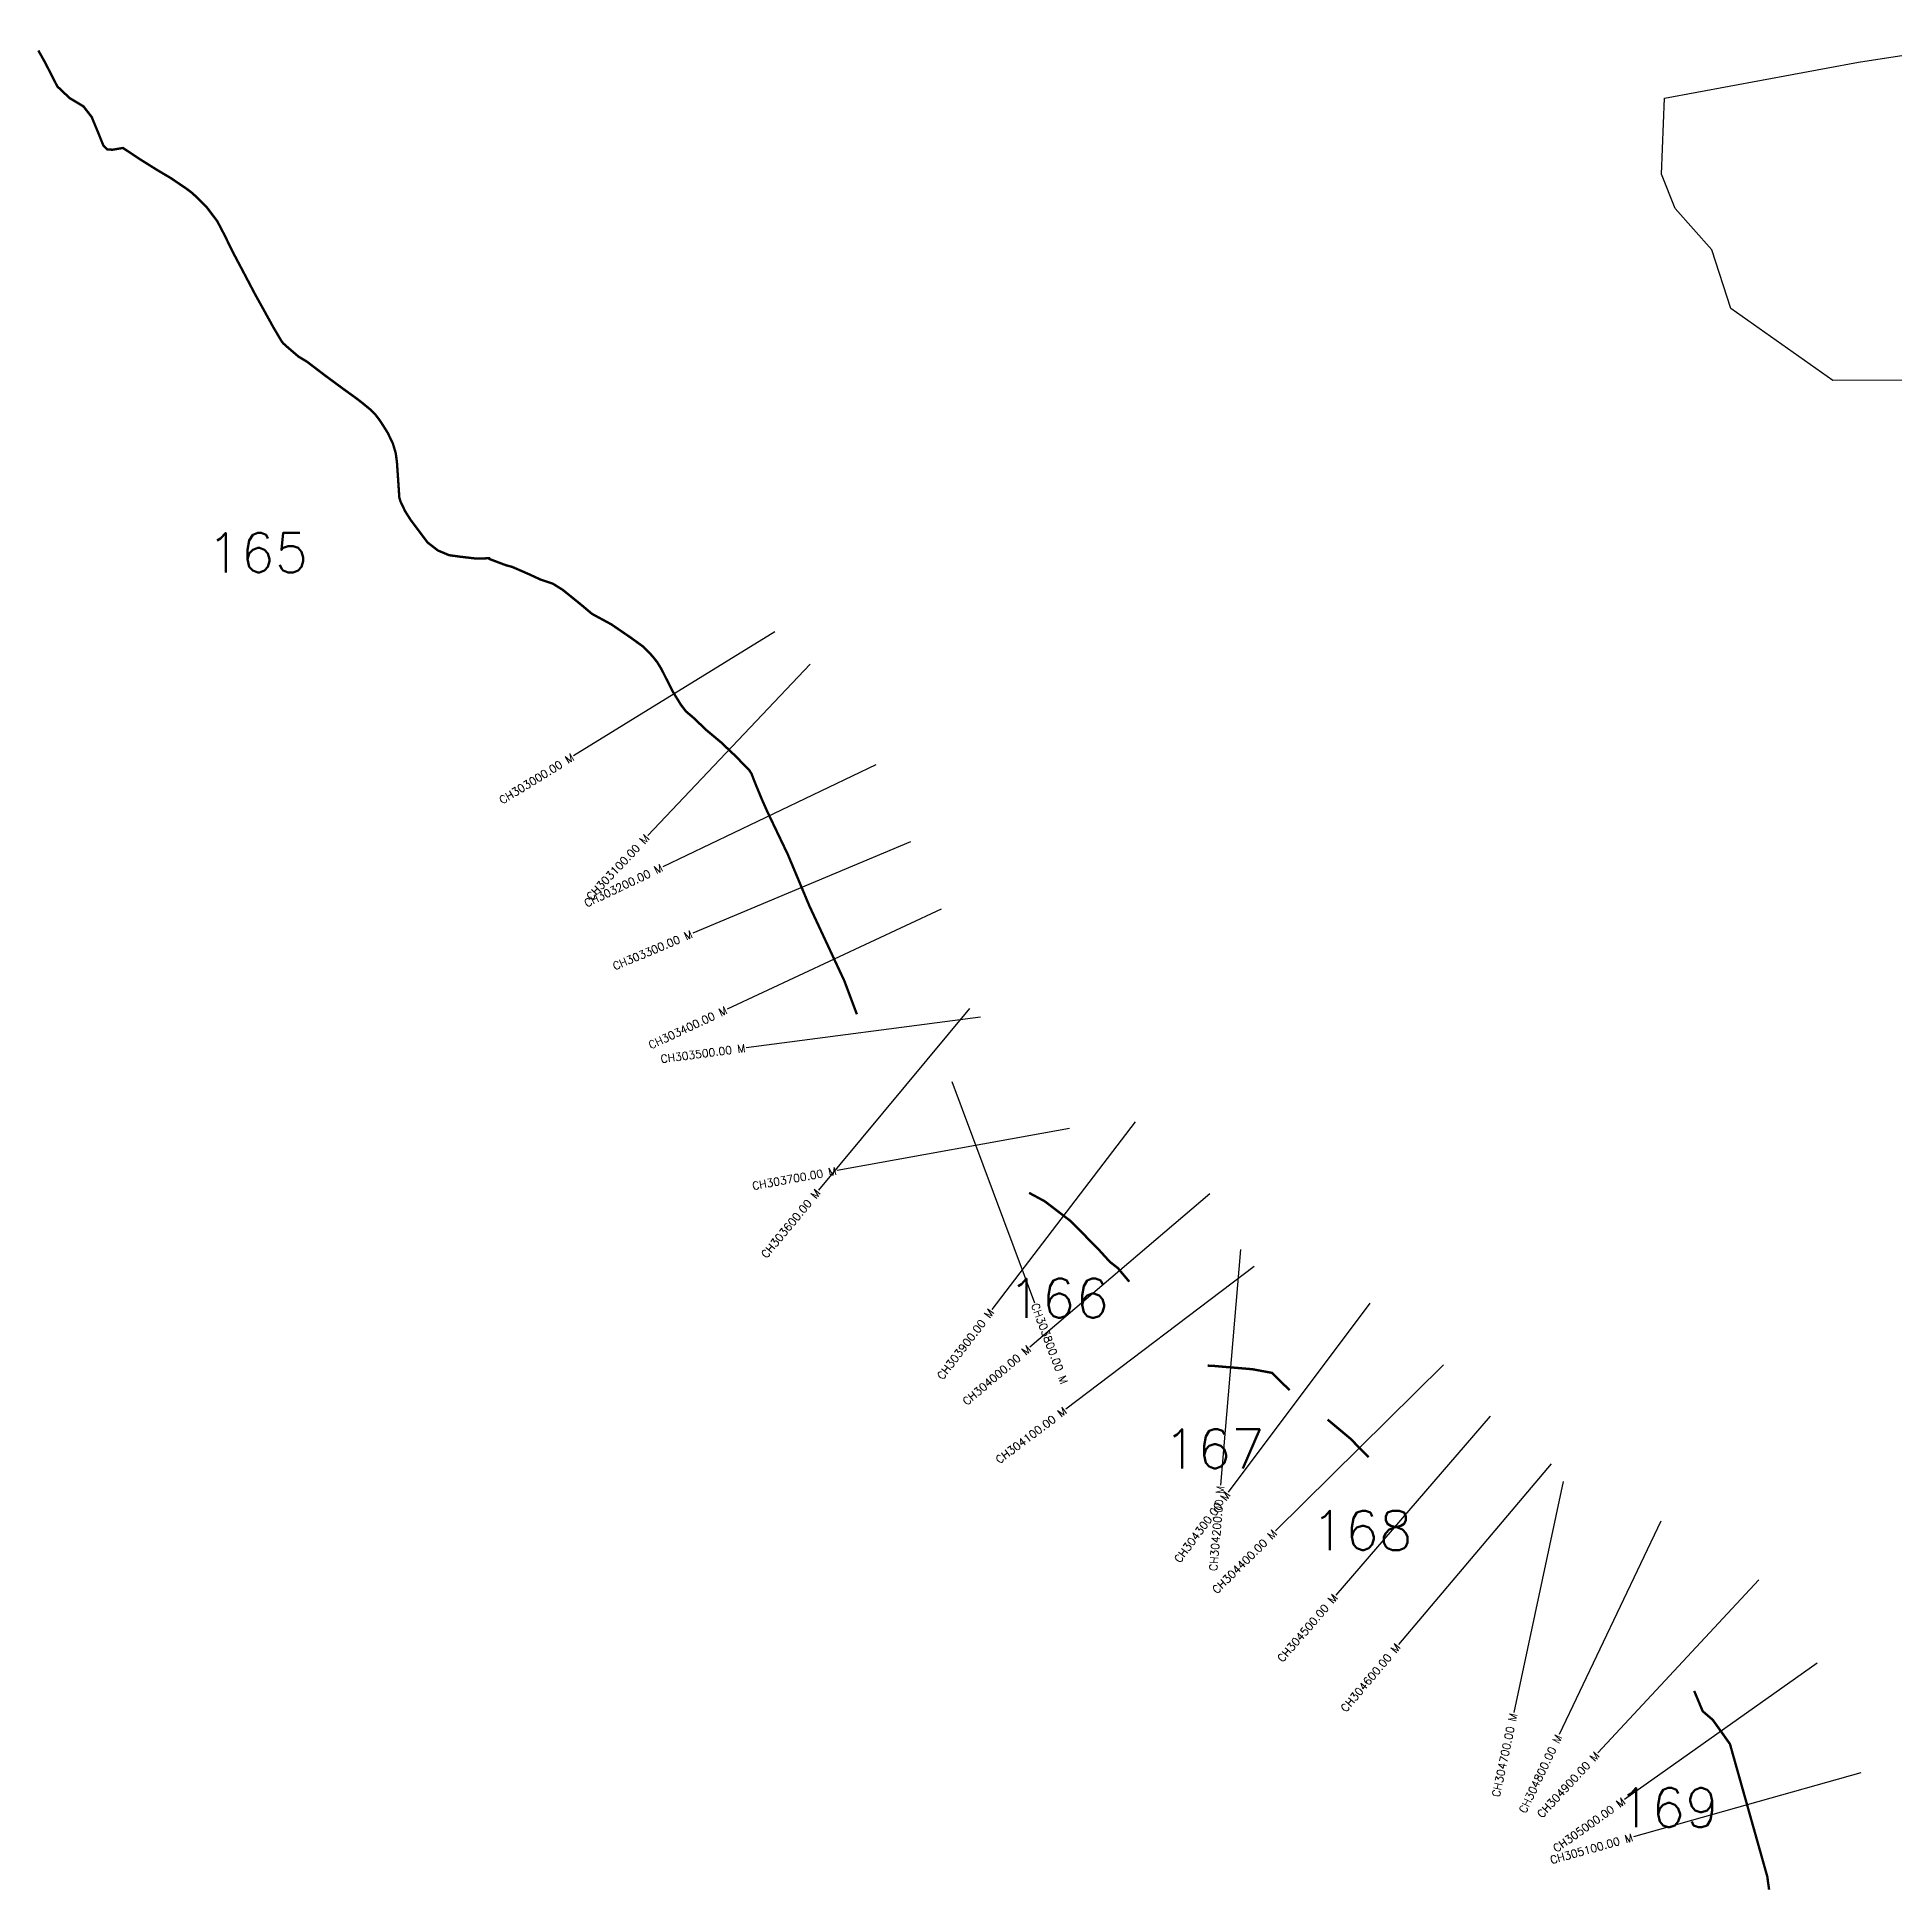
# Model space of a CAD drawing. Header units: metres. Extents: x 283999 to 288322, y 2013259 to 2015879.
# Drawn here: x 283999 to 286357, y 2013259 to 2015613 of the extents above; entities that cross this region are included whole.
import ezdxf
from ezdxf.enums import TextEntityAlignment as Align

# ---------------------------------------------------------------- set-up
doc = ezdxf.new("R2010")
doc.units = ezdxf.units.M
doc.header["$MEASUREMENT"] = 0
for name, color, linetype in [('ARTIFICIALLY PROTECTED', 4, 'Continuous'), ('CS', 134, 'Continuous'), ('CSMark', 6, 'Continuous'), ('village', 3, 'Continuous')]:
    doc.layers.add(name, color=color, linetype=linetype)
doc.styles.get("Standard").update_dxf_attribs({"font": 'simplex.shx'})

msp = doc.modelspace()

# ---------------------------------------------------------------- linework, layer by layer
at = {"layer": 'ARTIFICIALLY PROTECTED', "const_width": 3, "flags": 128}
for points in [[(284000.1, 2015596.4), (284008.8, 2015580.9), (284024.2, 2015550.8), (284039.8, 2015536), (284057.3, 2015525.5), (284067.8, 2015512), (284076.1, 2015492), (284082.8, 2015475.4), (284087.4, 2015470.8), (284094.1, 2015470.4), (284107.6, 2015472.6), (284129.3, 2015458.2), (284151.2, 2015444.5), (284168.1, 2015434.5), (284188.5, 2015420.7), (284196, 2015415), (284205.4, 2015405.8), (284214.4, 2015396.7), (284227.3, 2015379.6), (284236.9, 2015361.2), (284246.5, 2015341.4), (284257.1, 2015321.4), (284275.4, 2015286.6), (284286.9, 2015265.9), (284298.7, 2015244.5), (284309, 2015227.1), (284310.8, 2015224.8), (284314.1, 2015221.7), (284330.4, 2015207.7), (284341.2, 2015201.2), (284364.7, 2015183.3), (284386.4, 2015167.3), (284404.8, 2015154), (284411.6, 2015148.7), (284421.1, 2015140.9), (284428.4, 2015133.6), (284433.3, 2015127.1), (284437.2, 2015121.2), (284443.8, 2015110.7), (284450.3, 2015097.1), (284453.9, 2015084.9), (284455.4, 2015073.4), (284456.9, 2015051.7), (284458.4, 2015028.9), (284459.7, 2015024.2), (284462.5, 2015018.2), (284464.2, 2015014.7), (284465.9, 2015011.2), (284468.6, 2015006.9), (284472.8, 2015000.3), (284485.7, 2014983.1), (284494.2, 2014971.7), (284507.4, 2014961.5), (284521.6, 2014955.5), (284535.5, 2014953.6), (284555.9, 2014951.2), (284572.6, 2014951.6), (284572.9, 2014950.6), (284593.9, 2014942.7), (284601.8, 2014940.6), (284623.1, 2014931.3), (284638.1, 2014924.4), (284653.2, 2014919.4), (284666, 2014911.4), (284673.7, 2014905.2), (284690.1, 2014891.9), (284703, 2014881), (284727.7, 2014867.6), (284752.1, 2014850.9), (284767.3, 2014839.9), (284774.7, 2014832.7), (284780.2, 2014826.8), (284786.1, 2014819.3), (284791.3, 2014810.7), (284805.6, 2014782.3), (284816.1, 2014765.3), (284822.4, 2014757.1), (284833.1, 2014748), (284847.6, 2014733.9), (284866.8, 2014717.9), (284887.5, 2014698.3), (284893.6, 2014691.7), (284902.8, 2014682.3), (284905.6, 2014678), (284909.9, 2014666.8), (284918.8, 2014645.3), (284925.5, 2014630.2), (284951.8, 2014575.2), (284979.1, 2014510), (285023.5, 2014414.8), (285039.4, 2014372.4)], [(285258, 2014145.7), (285277.9, 2014135), (285310.6, 2014110), (285334.1, 2014086.2), (285346.5, 2014073.6), (285355.2, 2014064), (285360.8, 2014057.9), (285371.1, 2014049.9), (285372.9, 2014047.5), (285384.5, 2014033.8), (285385, 2014032.8)], [(285484.6, 2013926.3), (285491.8, 2013926), (285497.2, 2013925.5)], [(285497.2, 2013925.5), (285541.7, 2013921.7), (285566.4, 2013917.1), (285588.9, 2013895)], [(285637, 2013857.8), (285665.6, 2013833.9), (285686.1, 2013813.2), (285689.2, 2013810.2)], [(286102.5, 2013513.2), (286113.3, 2013487.4), (286126.2, 2013476.3), (286147.9, 2013445.8), (286195.3, 2013277.5), (286197.6, 2013260.8)]]:
    msp.add_lwpolyline(points, dxfattribs=at)
at = {"layer": 'CS'}
for p, q in [((284935.1, 2014858), (284679.7, 2014700.6)), ((284980, 2014817.3), (284773.8, 2014599.4)), ((285063.6, 2014689.1), (284792.9, 2014559.8)), ((285107.6, 2014591.4), (284831, 2014475.3)), ((285146.6, 2014505.8), (284874.8, 2014378.9)), ((285196.2, 2014369), (284898.7, 2014329.9)), ((285182.4, 2014379.9), (284990.7, 2014149.2)), ((285160, 2014287.2), (285264.8, 2014006.1)), ((285309.4, 2014227.6), (285014.3, 2014173.9)), ((285392.9, 2014235.9), (285210.8, 2013997.5)), ((285487.5, 2014144.3), (285259, 2013949.8)), ((285526.4, 2014073.6), (285501, 2013774.6)), ((285543.8, 2014052.2), (285304.6, 2013871.1)), ((285690.7, 2014005.8), (285511, 2013765.5)), ((285784.4, 2013927.1), (285570.9, 2013716.3)), ((285843.3, 2013862.3), (285647.6, 2013634.9)), ((285920.7, 2013801.4), (285727.1, 2013572.2)), ((285936.2, 2013779.1), (285873.4, 2013485.8)), ((286060.2, 2013728.6), (285931.1, 2013457.8)), ((286184.4, 2013654.2), (285980.2, 2013434.5)), ((286258.8, 2013548.6), (286014.1, 2013375.1)), ((286314, 2013409.2), (286025.3, 2013327.8))]:
    msp.add_line(p, q, dxfattribs=at)
at = {"layer": 'village', "color": 6}
msp.add_polyline3d([(286377.3, 2015177.6, 0), (286278.6, 2015177.4, 0), (286148.9, 2015268.7, 0), (286124.7, 2015343.1, 0), (286078.3, 2015395.8, 0), (286061, 2015439.4, 0), (286065, 2015535.7, 0), (286311.1, 2015581.5, 0), (286516.7, 2015613.4, 0)], dxfattribs=at)

# ---------------------------------------------------------------- texts
at = {"char_height": 50, "attachment_point": 1}
for s, insert in [('165', (284214.4, 2014983.7)), ('166', (285231.1, 2014036.9)), ('167', (285428.8, 2013845.8)), ('168', (285616.5, 2013742)), ('169', (286005.2, 2013390.1))]:
    msp.add_mtext_dynamic_manual_height_columns(s, width=84.374, gutter_width=1, heights=[74.2], dxfattribs=dict(at, insert=insert))
at = {"layer": 'CSMark'}
for s, rotation, p in [('CH303000.00 M', 31.6402, (284678.9, 2014700.1)), ('CH303100.00 M', 46.5985, (284773.1, 2014598.6)), ('CH303200.00 M', 25.5228, (284792, 2014559.4)), ('CH303300.00 M', 22.7604, (284830.1, 2014474.9)), ('CH303400.00 M', 25.0317, (284873.9, 2014378.4)), ('CH303500.00 M', 7.5035, (284897.7, 2014329.7)), ('CH303700.00 M', 10.314, (285013.3, 2014173.7)), ('CH303600.00 M', 50.2845, (284990.1, 2014148.4)), ('CH303900.00 M', 52.6329, (285210.2, 2013996.7)), ('CH304000.00 M', 40.3999, (285258.3, 2013949.2)), ('CH304100.00 M', 37.114, (285303.8, 2013870.5)), ('CH304300.00 M', 53.2092, (285510.4, 2013764.7)), ('CH304200.00 M', 85.1409, (285500.9, 2013773.6)), ('CH304400.00 M', 44.6409, (285570.2, 2013715.6)), ('CH304500.00 M', 49.2924, (285646.9, 2013634.2)), ('CH304600.00 M', 49.8216, (285726.5, 2013571.4)), ('CH304700.00 M', 77.9103, (285873.2, 2013484.8)), ('CH304800.00 M', 64.5086, (285930.7, 2013456.9)), ('CH304900.00 M', 47.0811, (285979.5, 2013433.8)), ('CH305000.00 M', 35.3365, (286013.3, 2013374.5)), ('CH305100.00 M', 15.7561, (286024.3, 2013327.5))]:
    msp.add_text(s, height=10, rotation=rotation, dxfattribs=at).set_placement(p, align=Align.MIDDLE_RIGHT)
msp.add_text('CH303800.00 M', height=10, rotation=290.4487, dxfattribs=at).set_placement((285265.1, 2014005.1), align=Align.MIDDLE_LEFT)

doc.saveas('drawing.dxf')
